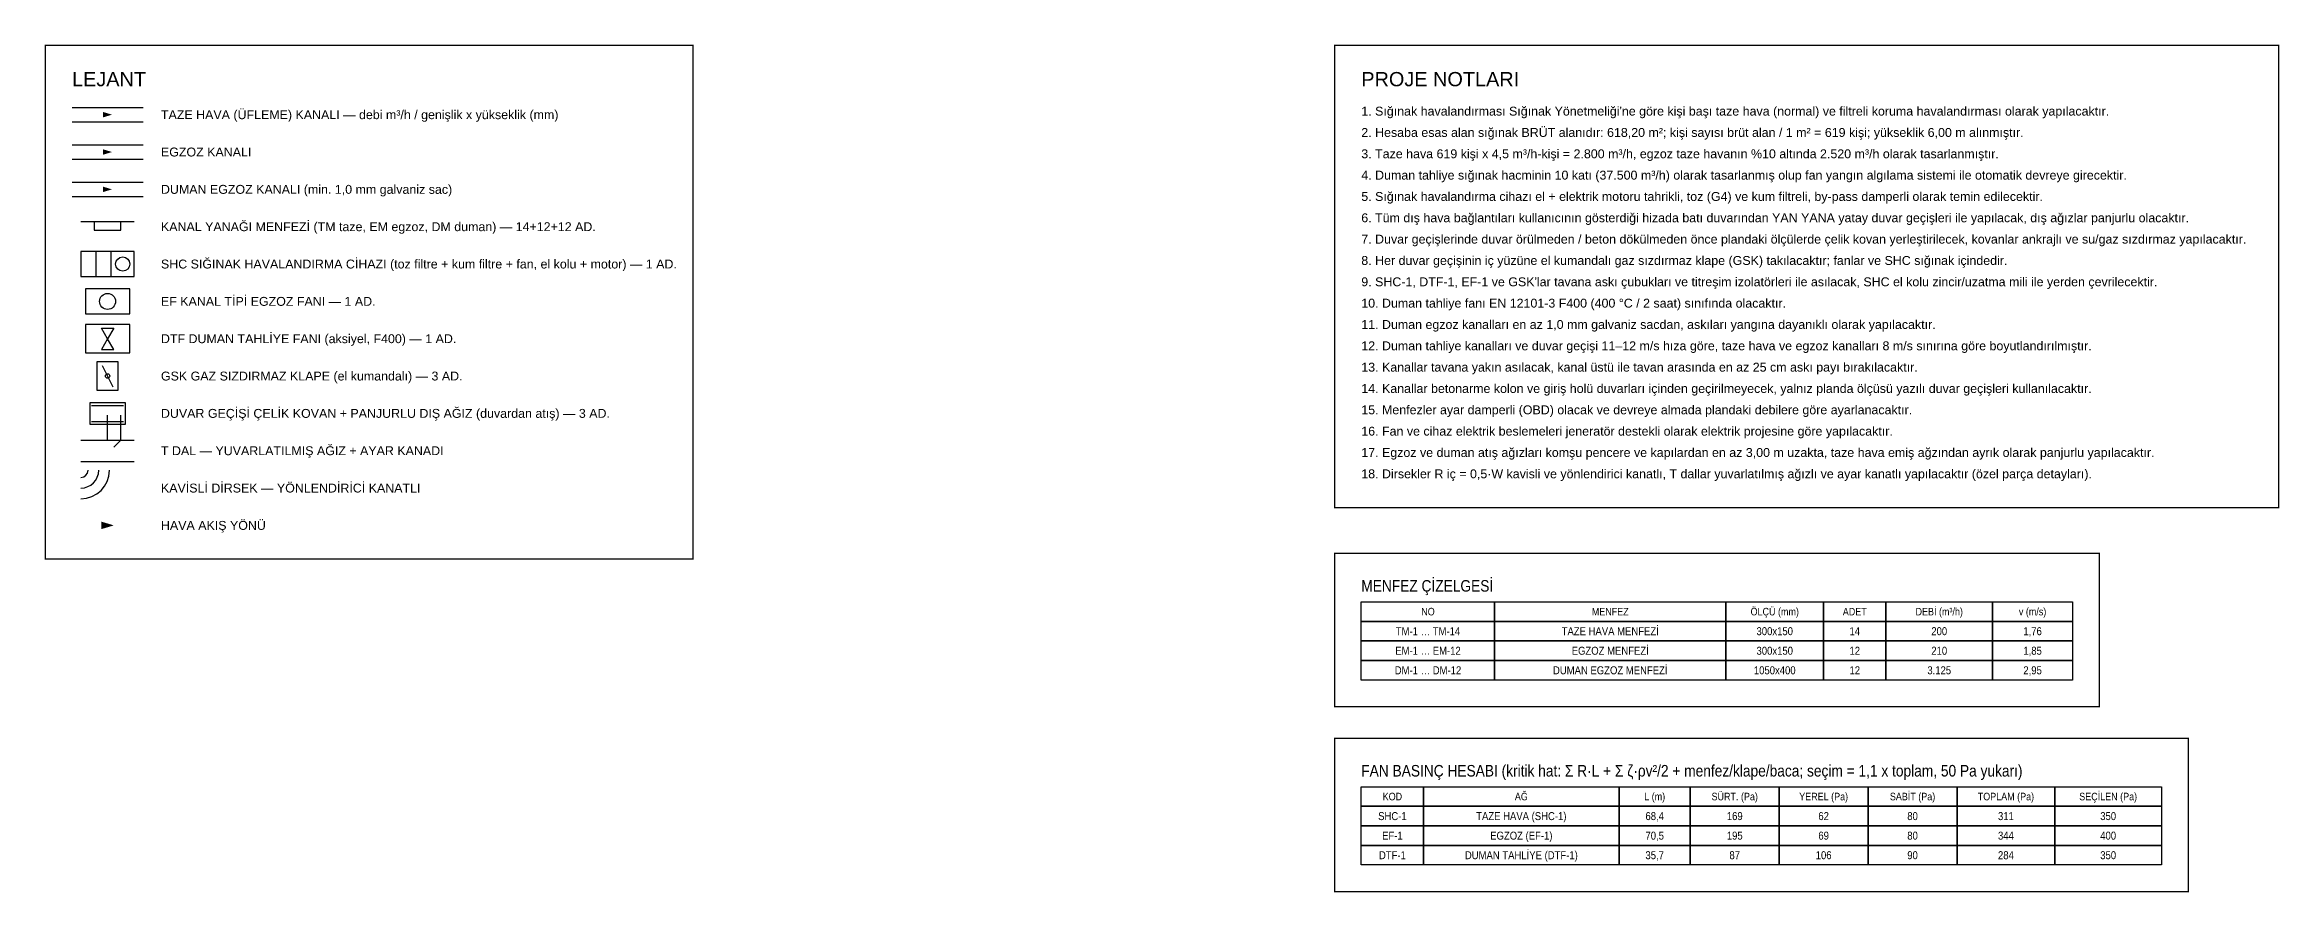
# Model space of a CAD drawing. Header units: centimetres. Extents: x -277999 to 283551, y -705288 to -693449.
# Drawn here: x 260919 to 263432, y -703665 to -702711 of the extents above; entities that cross this region are included whole.
import ezdxf
from ezdxf.enums import TextEntityAlignment as Align

# ---------------------------------------------------------------- set-up
doc = ezdxf.new("R2010")
doc.units = ezdxf.units.CM
for name, color, linetype in [('ROTAS-HAV-BASLIK', 7, 'Continuous'), ('ROTAS-HAV-CERCEVE', 7, 'Continuous'), ('ROTAS-HAV-CIHAZ', 6, 'Continuous'), ('ROTAS-HAV-DUMAN', 1, 'Continuous'), ('ROTAS-HAV-EGZOZ', 4, 'Continuous'), ('ROTAS-HAV-GECIS', 2, 'Continuous'), ('ROTAS-HAV-LEJANT', 7, 'Continuous'), ('ROTAS-HAV-MENFEZ', 7, 'Continuous'), ('ROTAS-HAV-NOT', 7, 'Continuous'), ('ROTAS-HAV-OK', 7, 'Continuous'), ('ROTAS-HAV-TAZE-HAVA', 3, 'Continuous'), ('ROTAS-HESAP-CIZGI', 1, 'Continuous'), ('ROTAS-HESAP-YAZI', 7, 'Continuous')]:
    doc.layers.add(name, color=color, linetype=linetype)
doc.styles.add('ROTAS', font='arial.ttf')

msp = doc.modelspace()

# ---------------------------------------------------------------- linework, layer by layer
at = {"layer": 'ROTAS-HAV-CERCEVE', "const_width": 1.5}
for points in [[(260920, -703289.9), (261648.4, -703289.9), (261648.4, -702712), (260920, -702712)], [(262370, -703231.9), (263431.7, -703231.9), (263431.7, -702712), (262370, -702712)], [(262370, -703456), (263230, -703456), (263230, -703283.5), (262370, -703283.5)], [(262370, -703664), (263330, -703664), (263330, -703491.5), (262370, -703491.5)]]:
    msp.add_lwpolyline(points, close=True, dxfattribs=at)
at = {"layer": 'ROTAS-HAV-CIHAZ'}
for p, q in [((260977, -702972), (260977, -702944)), ((260994, -702972), (260994, -702944)), ((260984, -703072), (260996, -703096))]:
    msp.add_line(p, q, dxfattribs=at)
for points in [[(260960, -702972), (261020, -702972), (261020, -702944), (260960, -702944)], [(260965, -703014), (261015, -703014), (261015, -702986), (260965, -702986)], [(260965, -703058), (261015, -703058), (261015, -703026), (260965, -703026)], [(260990, -703042), (260983, -703030), (260997, -703030)], [(260990, -703042), (260983, -703054), (260997, -703054)], [(260978, -703100), (261002, -703100), (261002, -703068), (260978, -703068)]]:
    msp.add_lwpolyline(points, close=True, dxfattribs=at)
for centre, radius in [((261007, -702958), 8), ((260990, -703000), 9), ((260990, -703084), 2.5)]:
    msp.add_circle(centre, radius, dxfattribs=at)
at = {"layer": 'ROTAS-HAV-DUMAN'}
for p, q in [((260950, -702866), (261030, -702866)), ((260950, -702882), (261030, -702882))]:
    msp.add_line(p, q, dxfattribs=at)
at = {"layer": 'ROTAS-HAV-EGZOZ'}
for p, q in [((260950, -702824), (261030, -702824)), ((260950, -702840), (261030, -702840))]:
    msp.add_line(p, q, dxfattribs=at)
at = {"layer": 'ROTAS-HAV-GECIS'}
for p, q in [((260972, -703117), (261008, -703117)), ((260972, -703135), (261008, -703135))]:
    msp.add_line(p, q, dxfattribs=at)
msp.add_lwpolyline([(260970, -703138), (261010, -703138), (261010, -703114), (260970, -703114)], close=True, dxfattribs=at)
at = {"layer": 'ROTAS-HAV-MENFEZ'}
msp.add_lwpolyline([(260975, -702910), (260975, -702920), (261005, -702920), (261005, -702910)], dxfattribs=at)
at = {"layer": 'ROTAS-HAV-OK'}
for points in [[(260995, -702790), (260985, -702787), (260985, -702793)], [(260995, -702832), (260985, -702829), (260985, -702835)], [(260995, -702874), (260985, -702871), (260985, -702877)], [(260997, -703252), (260983, -703247.8), (260983, -703256.2)]]:
    msp.add_solid(points, dxfattribs=at)
at = {"layer": 'ROTAS-HAV-TAZE-HAVA'}
for p, q in [((260950, -702782), (261030, -702782)), ((260950, -702798), (261030, -702798)), ((260960, -702910), (261020, -702910)), ((260990, -703156), (260990, -703128)), ((261005, -703156), (261005, -703128)), ((260960, -703156), (261020, -703156)), ((261005, -703156), (260997, -703164)), ((260960, -703180), (261020, -703180))]:
    msp.add_line(p, q, dxfattribs=at)
for radius in [20, 32, 8]:
    msp.add_arc((260960, -703190), radius, 270, 360, dxfattribs=at)
at = {"layer": 'ROTAS-HESAP-CIZGI'}
for points in [[(262400, -703338), (262550, -703338), (262550, -703360), (262400, -703360)], [(262550, -703338), (262810, -703338), (262810, -703360), (262550, -703360)], [(262810, -703338), (262920, -703338), (262920, -703360), (262810, -703360)], [(262920, -703338), (262990, -703338), (262990, -703360), (262920, -703360)], [(262990, -703338), (263110, -703338), (263110, -703360), (262990, -703360)], [(263110, -703338), (263200, -703338), (263200, -703360), (263110, -703360)], [(262400, -703360), (262550, -703360), (262550, -703382), (262400, -703382)], [(262550, -703360), (262810, -703360), (262810, -703382), (262550, -703382)], [(262810, -703360), (262920, -703360), (262920, -703382), (262810, -703382)], [(262920, -703360), (262990, -703360), (262990, -703382), (262920, -703382)], [(262990, -703360), (263110, -703360), (263110, -703382), (262990, -703382)], [(263110, -703360), (263200, -703360), (263200, -703382), (263110, -703382)], [(262400, -703382), (262550, -703382), (262550, -703404), (262400, -703404)], [(262550, -703382), (262810, -703382), (262810, -703404), (262550, -703404)], [(262810, -703382), (262920, -703382), (262920, -703404), (262810, -703404)], [(262920, -703382), (262990, -703382), (262990, -703404), (262920, -703404)], [(262990, -703382), (263110, -703382), (263110, -703404), (262990, -703404)], [(263110, -703382), (263200, -703382), (263200, -703404), (263110, -703404)], [(262400, -703404), (262550, -703404), (262550, -703426), (262400, -703426)], [(262550, -703404), (262810, -703404), (262810, -703426), (262550, -703426)], [(262810, -703404), (262920, -703404), (262920, -703426), (262810, -703426)], [(262920, -703404), (262990, -703404), (262990, -703426), (262920, -703426)], [(262990, -703404), (263110, -703404), (263110, -703426), (262990, -703426)], [(263110, -703404), (263200, -703404), (263200, -703426), (263110, -703426)], [(262400, -703546), (262470, -703546), (262470, -703568), (262400, -703568)], [(262470, -703546), (262690, -703546), (262690, -703568), (262470, -703568)], [(262690, -703546), (262770, -703546), (262770, -703568), (262690, -703568)], [(262770, -703546), (262870, -703546), (262870, -703568), (262770, -703568)], [(262870, -703546), (262970, -703546), (262970, -703568), (262870, -703568)], [(262970, -703546), (263070, -703546), (263070, -703568), (262970, -703568)], [(263070, -703546), (263180, -703546), (263180, -703568), (263070, -703568)], [(263180, -703546), (263300, -703546), (263300, -703568), (263180, -703568)], [(262400, -703568), (262470, -703568), (262470, -703590), (262400, -703590)], [(262470, -703568), (262690, -703568), (262690, -703590), (262470, -703590)], [(262690, -703568), (262770, -703568), (262770, -703590), (262690, -703590)], [(262770, -703568), (262870, -703568), (262870, -703590), (262770, -703590)], [(262870, -703568), (262970, -703568), (262970, -703590), (262870, -703590)], [(262970, -703568), (263070, -703568), (263070, -703590), (262970, -703590)], [(263070, -703568), (263180, -703568), (263180, -703590), (263070, -703590)], [(263180, -703568), (263300, -703568), (263300, -703590), (263180, -703590)], [(262400, -703590), (262470, -703590), (262470, -703612), (262400, -703612)], [(262470, -703590), (262690, -703590), (262690, -703612), (262470, -703612)], [(262690, -703590), (262770, -703590), (262770, -703612), (262690, -703612)], [(262770, -703590), (262870, -703590), (262870, -703612), (262770, -703612)], [(262870, -703590), (262970, -703590), (262970, -703612), (262870, -703612)], [(262970, -703590), (263070, -703590), (263070, -703612), (262970, -703612)], [(263070, -703590), (263180, -703590), (263180, -703612), (263070, -703612)], [(263180, -703590), (263300, -703590), (263300, -703612), (263180, -703612)], [(262400, -703612), (262470, -703612), (262470, -703634), (262400, -703634)], [(262470, -703612), (262690, -703612), (262690, -703634), (262470, -703634)], [(262690, -703612), (262770, -703612), (262770, -703634), (262690, -703634)], [(262770, -703612), (262870, -703612), (262870, -703634), (262770, -703634)], [(262870, -703612), (262970, -703612), (262970, -703634), (262870, -703634)], [(262970, -703612), (263070, -703612), (263070, -703634), (262970, -703634)], [(263070, -703612), (263180, -703612), (263180, -703634), (263070, -703634)], [(263180, -703612), (263300, -703612), (263300, -703634), (263180, -703634)]]:
    msp.add_lwpolyline(points, close=True, dxfattribs=at)

# ---------------------------------------------------------------- texts
at = {"layer": 'ROTAS-HAV-BASLIK', "style": 'ROTAS'}
for s, p in [('LEJANT', (260950, -702750)), ('PROJE NOTLARI', (262400, -702750))]:
    msp.add_text(s, height=16, dxfattribs=at).set_placement(p, align=Align.MIDDLE_LEFT)
at = {"layer": 'ROTAS-HAV-LEJANT', "style": 'ROTAS'}
for s, p in [('TAZE HAVA (ÜFLEME) KANALI — debi m³/h / genişlik x yükseklik (mm)', (261050, -702790)), ('EGZOZ KANALI', (261050, -702832)), ('DUMAN EGZOZ KANALI (min. 1,0 mm galvaniz sac)', (261050, -702874)), ('KANAL YANAĞI MENFEZİ (TM taze, EM egzoz, DM duman) — 14+12+12 AD.', (261050, -702916)), ('SHC SIĞINAK HAVALANDIRMA CİHAZI (toz filtre + kum filtre + fan, el kolu + motor) — 1 AD.', (261050, -702958)), ('EF KANAL TİPİ EGZOZ FANI — 1 AD.', (261050, -703000)), ('DTF DUMAN TAHLİYE FANI (aksiyel, F400) — 1 AD.', (261050, -703042)), ('GSK GAZ SIZDIRMAZ KLAPE (el kumandalı) — 3 AD.', (261050, -703084)), ('DUVAR GEÇİŞİ ÇELİK KOVAN + PANJURLU DIŞ AĞIZ (duvardan atış) — 3 AD.', (261050, -703126)), ('T DAL — YUVARLATILMIŞ AĞIZ + AYAR KANADI', (261050, -703168)), ('KAVİSLİ DİRSEK — YÖNLENDİRİCİ KANATLI', (261050, -703210)), ('HAVA AKIŞ YÖNÜ', (261050, -703252))]:
    msp.add_text(s, height=10, dxfattribs=at).set_placement(p, align=Align.MIDDLE_LEFT)
at = {"layer": 'ROTAS-HAV-NOT', "style": 'ROTAS'}
for s, p in [("1. Sığınak havalandırması Sığınak Yönetmeliği'ne göre kişi başı taze hava (normal) ve filtreli koruma havalandırması olarak yapılacaktır.", (262400, -702786)), ('2. Hesaba esas alan sığınak BRÜT alanıdır: 618,20 m²; kişi sayısı brüt alan / 1 m² = 619 kişi; yükseklik 6,00 m alınmıştır.', (262400, -702810)), ('3. Taze hava 619 kişi x 4,5 m³/h-kişi = 2.800 m³/h, egzoz taze havanın %10 altında 2.520 m³/h olarak tasarlanmıştır.', (262400, -702834)), ('4. Duman tahliye sığınak hacminin 10 katı (37.500 m³/h) olarak tasarlanmış olup fan yangın algılama sistemi ile otomatik devreye girecektir.', (262400, -702858)), ('5. Sığınak havalandırma cihazı el + elektrik motoru tahrikli, toz (G4) ve kum filtreli, by-pass damperli olarak temin edilecektir.', (262400, -702882)), ('6. Tüm dış hava bağlantıları kullanıcının gösterdiği hizada batı duvarından YAN YANA yatay duvar geçişleri ile yapılacak, dış ağızlar panjurlu olacaktır.', (262400, -702906)), ('7. Duvar geçişlerinde duvar örülmeden / beton dökülmeden önce plandaki ölçülerde çelik kovan yerleştirilecek, kovanlar ankrajlı ve su/gaz sızdırmaz yapılacaktır.', (262400, -702930)), ('8. Her duvar geçişinin iç yüzüne el kumandalı gaz sızdırmaz klape (GSK) takılacaktır; fanlar ve SHC sığınak içindedir.', (262400, -702954)), ("9. SHC-1, DTF-1, EF-1 ve GSK'lar tavana askı çubukları ve titreşim izolatörleri ile asılacak, SHC el kolu zincir/uzatma mili ile yerden çevrilecektir.", (262400, -702978)), ('10. Duman tahliye fanı EN 12101-3 F400 (400 °C / 2 saat) sınıfında olacaktır.', (262400, -703002)), ('11. Duman egzoz kanalları en az 1,0 mm galvaniz sacdan, askıları yangına dayanıklı olarak yapılacaktır.', (262400, -703026)), ('12. Duman tahliye kanalları ve duvar geçişi 11–12 m/s hıza göre, taze hava ve egzoz kanalları 8 m/s sınırına göre boyutlandırılmıştır.', (262400, -703050)), ('13. Kanallar tavana yakın asılacak, kanal üstü ile tavan arasında en az 25 cm askı payı bırakılacaktır.', (262400, -703074)), ('14. Kanallar betonarme kolon ve giriş holü duvarları içinden geçirilmeyecek, yalnız planda ölçüsü yazılı duvar geçişleri kullanılacaktır.', (262400, -703098)), ('15. Menfezler ayar damperli (OBD) olacak ve devreye almada plandaki debilere göre ayarlanacaktır.', (262400, -703122)), ('16. Fan ve cihaz elektrik beslemeleri jeneratör destekli olarak elektrik projesine göre yapılacaktır.', (262400, -703146)), ('17. Egzoz ve duman atış ağızları komşu pencere ve kapılardan en az 3,00 m uzakta, taze hava emiş ağzından ayrık olarak panjurlu yapılacaktır.', (262400, -703170)), ('18. Dirsekler R iç = 0,5·W kavisli ve yönlendirici kanatlı, T dallar yuvarlatılmış ağızlı ve ayar kanatlı yapılacaktır (özel parça detayları).', (262400, -703194))]:
    msp.add_text(s, height=10, dxfattribs=at).set_placement(p, align=Align.MIDDLE_LEFT)
at = {"layer": 'ROTAS-HESAP-YAZI', "style": 'ROTAS', "width": 0.85}
for s, p in [('MENFEZ ÇİZELGESİ', (262400, -703320)), ('FAN BASINÇ HESABI (kritik hat: Σ R·L + Σ ζ·ρv²/2 + menfez/klape/baca; seçim = 1,1 x toplam, 50 Pa yukarı)', (262400, -703528))]:
    msp.add_text(s, height=13, dxfattribs=at).set_placement(p, align=Align.MIDDLE_LEFT)
for s, height, p in [('NO', 8.5, (262475, -703349)), ('MENFEZ', 8.5, (262680, -703349)), ('ÖLÇÜ (mm)', 8.5, (262865, -703349)), ('ADET', 8.5, (262955, -703349)), ('DEBİ (m³/h)', 8.5, (263050, -703349)), ('v (m/s)', 8.5, (263155, -703349)), ('TM-1 … TM-14', 9, (262475, -703371)), ('TAZE HAVA MENFEZİ', 9, (262680, -703371)), ('300x150', 9, (262865, -703371)), ('14', 9, (262955, -703371)), ('200', 9, (263050, -703371)), ('1,76', 9, (263155, -703371)), ('EM-1 … EM-12', 9, (262475, -703393)), ('EGZOZ MENFEZİ', 9, (262680, -703393)), ('300x150', 9, (262865, -703393)), ('12', 9, (262955, -703393)), ('210', 9, (263050, -703393)), ('1,85', 9, (263155, -703393)), ('DM-1 … DM-12', 9, (262475, -703415)), ('DUMAN EGZOZ MENFEZİ', 9, (262680, -703415)), ('1050x400', 9, (262865, -703415)), ('12', 9, (262955, -703415)), ('3.125', 9, (263050, -703415)), ('2,95', 9, (263155, -703415)), ('AĞ', 8.5, (262580, -703557)), ('SÜRT. (Pa)', 8.5, (262820, -703557)), ('SABİT (Pa)', 8.5, (263020, -703557)), ('SEÇİLEN (Pa)', 8.5, (263240, -703557)), ('SHC-1', 9, (262435, -703579)), ('KOD', 8.5, (262435, -703557)), ('TAZE HAVA (SHC-1)', 9, (262580, -703579)), ('L (m)', 8.5, (262730, -703557)), ('68,4', 9, (262730, -703579)), ('169', 9, (262820, -703579)), ('YEREL (Pa)', 8.5, (262920, -703557)), ('62', 9, (262920, -703579)), ('80', 9, (263020, -703579)), ('TOPLAM (Pa)', 8.5, (263125, -703557)), ('311', 9, (263125, -703579)), ('350', 9, (263240, -703579)), ('EF-1', 9, (262435, -703601)), ('EGZOZ (EF-1)', 9, (262580, -703601)), ('70,5', 9, (262730, -703601)), ('195', 9, (262820, -703601)), ('69', 9, (262920, -703601)), ('80', 9, (263020, -703601)), ('344', 9, (263125, -703601)), ('400', 9, (263240, -703601)), ('DTF-1', 9, (262435, -703623)), ('DUMAN TAHLİYE (DTF-1)', 9, (262580, -703623)), ('35,7', 9, (262730, -703623)), ('87', 9, (262820, -703623)), ('106', 9, (262920, -703623)), ('90', 9, (263020, -703623)), ('284', 9, (263125, -703623)), ('350', 9, (263240, -703623))]:
    msp.add_text(s, height=height, dxfattribs=at).set_placement(p, align=Align.MIDDLE_CENTER)

doc.saveas('drawing.dxf')
